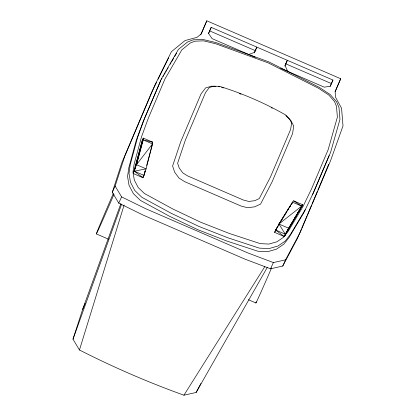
<?xml version="1.0" encoding="UTF-8"?>
<svg xmlns="http://www.w3.org/2000/svg" width="416" height="416" viewBox="0 0 416 416"><rect width="100%" height="100%" fill="white"/><g stroke="black" fill="none" stroke-linecap="round" stroke-linejoin="round"><path stroke-width="0.62" d="M143.4 175.822L142.896 177.7L134.29 171.174L143.328 138.122L143.265 139.916L136.495 164.705L133.219 173.508L134.326 180.097L138.174 187.481L144.446 193.513L173.087 209.123L200.803 222.279L229.351 233.47L260.296 243.646L268.944 244.067L276.89 241.79L283.52 237.281L288.475 230.916L302.962 206.612L311.574 188.802L328.177 149.63L337.376 117.177L336.502 106.345L334.542 101.582L328.848 95.056L318.412 88.208L268.33 62.936L215.67 43.753L203.564 40.841L194.964 41.179L190.195 43.035L181.839 49.868L164.944 78.993L148.34 118.165L141.534 136.755L134.118 164.122L132.98 172.136L133.219 173.508L142.896 177.7L143.967 175.36L146.104 168.86L152.49 143.91L152.485 142.085L143.328 138.122L142.262 140.457L133.219 173.508M142.896 177.7L143.218 176.441M142.262 140.457L134.29 171.174L143.967 175.36L145.09 170.966M134.29 171.174L146.104 168.86L136.495 164.705L143.328 138.122M143.967 175.36L145.137 171.044M146.64 165.495L152.49 143.91L143.265 139.916L152.485 142.085L151.211 141.882M267.379 267.228L196.128 392.465L183.929 395.2A781.009 669.458 24.6 0 1 79.456 349.991L124.103 205.083M301.257 229.419L297.461 238.373L282.729 266.063L270.53 268.798L245.05 259.184L143.208 215.114L118.742 203.117L112.284 192.306L121.95 162.422L152.053 91.385L156.619 82.139M112.284 192.306L115.133 186.077L124.8 156.192L154.908 85.155L171.449 51.641L185.058 40.55L197.049 37.336L201.245 33.925L206.809 20.8L340.699 78.738L335.135 91.863L335.587 97.287L341.562 108.274L343.008 125.882L330.418 161.106L300.316 232.138L285.584 259.834L282.729 266.063M79.456 349.991L72.992 339.18L82.664 309.296L120.843 203.694M328.65 164.299L317.954 190.018M72.992 339.18L121.628 204.188M82.664 309.296L85.166 303.384M280.571 68.255L324.277 87.168L330.351 86.195L332.956 80.049L211.208 27.362L208.603 33.509L212.103 38.626L255.273 57.309M312.463 194.854L329.15 155.475M301.761 228.223L307.076 215.686M307.58 214.495L311.631 204.942M312.135 203.752L317.444 191.214M200.673 34.876L206.809 20.8M208.374 33.717L211.208 27.362M254.238 52.879L256.823 47.102L254.597 52.354L248.732 54.475M284.762 66.087L287.347 60.31L285.121 65.562L287.648 71.318M330.127 86.398L332.956 80.049M335.067 91.64L340.699 78.738M118.742 203.117L121.597 196.888L115.133 186.077M274.565 232.346L278.954 224.021L292.417 202.134L293.592 200.814L302.749 204.776L284.242 236.532L274.565 232.346L275.584 230.693M293.592 200.814L301.642 206.123L284.242 236.532L302.749 204.776L288.558 228.176L284.138 236.491L275.636 230.012L278.008 226.153M270.53 268.798L273.38 262.569L285.584 259.834M158.044 79.253L168.594 57.871M196.128 392.465L200.938 383.422M160.784 80.517L143.125 121.576L136.25 140.312L128.773 167.934L127.556 176.519L129.043 185.318L133.364 193.612L140.421 200.408L169.593 216.315L197.553 229.58L226.34 240.869L257.868 251.233L267.602 251.701L276.526 249.137L283.852 244.15L289.162 237.338L303.784 212.81L313.888 191.74L330.58 152.36L339.971 119.35L338.998 107.598L336.643 101.92L330.262 94.604L319.192 87.308L268.741 61.838L215.691 42.515L202.826 39.458L193.18 39.837L187.486 42.037L178.402 49.436L161.242 79.082L144.55 118.461L137.675 137.197L130.198 164.819L128.986 173.404L130.468 182.198L134.794 190.497L141.846 197.293L171.023 213.2L198.978 226.46L227.765 237.754L259.293 248.118L269.027 248.586L277.956 246.022L285.282 241.036L290.586 234.224L305.214 209.695M161.434 79.399L162.079 78.281M163.051 76.601L163.701 75.483M164.346 74.365L165.318 72.686M165.963 71.568L166.613 70.45M167.263 69.332L168.23 67.652M170.175 64.298L171.148 62.618M171.792 61.5L173.737 58.146M174.71 56.467L176.649 53.108M278.049 226.174L275.636 230.012L285.314 234.198L302.749 204.776M278.684 225.051L279.365 223.948M280.379 222.3L281.06 221.198M282.074 219.544L283.088 217.89M284.107 216.237L285.121 214.588M285.802 213.486L286.478 212.384M287.492 210.73L288.512 209.076M289.526 207.428L290.545 205.774M291.221 204.672L292.578 202.467M278.741 225.077L279.427 223.98M290.529 205.67L278.954 224.021L285.314 234.198M291.21 204.594L292.573 202.436M183.929 395.2L264.805 266.646M136.495 164.705L152.49 143.91M215.93 86.315L211.437 86.19L205.556 87.953L200.99 93.99L180.643 141.991L172.598 166.015L174.668 172.172L178.953 178.048L184.688 181.662L241.015 206.034L247.562 207.74L254.727 206.814L260.562 204.079L272.215 181.62L292.562 133.619L293.732 126.11L290.935 120.593L285.927 115.565M273.38 262.569L247.9 252.954L146.063 208.884L121.597 196.888M209.607 30.867L255.928 50.913M285.626 63.768L331.354 83.554M292.417 202.134L301.642 206.123L278.954 224.021L288.558 228.176M113.35 193.445A37.773 0.473 -66.6 0 0 96.346 233.912L108.488 239.184M248.388 299.728L255.902 302.978M113.994 194.314A37.773 0.473 -66.6 0 1 96.346 233.912M271.601 267.883A37.773 0.473 -66.6 0 1 256.246 301.886M218.494 86.388A289.645 248.274 24.6 0 1 219.726 86.767M221.567 87.35A289.645 248.274 24.6 0 1 223.408 87.942M239.226 93.527A289.645 248.274 24.6 0 1 241.03 94.224M271.133 107.624A289.645 248.274 24.6 0 1 272.288 108.212M291.626 123.089L290.633 129.402L270.457 177.018L259.262 198.583L254.758 200.694L248.815 201.443L243.308 200.013L187.6 175.906L182.775 172.864L179.213 168.002L177.611 163.249L185.333 140.187L205.514 92.57L209.352 87.485L213.762 86.185L219.606 86.346A284.981 244.275 24.6 0 1 285.371 114.806L289.515 118.966L291.626 123.089"/></g></svg>
